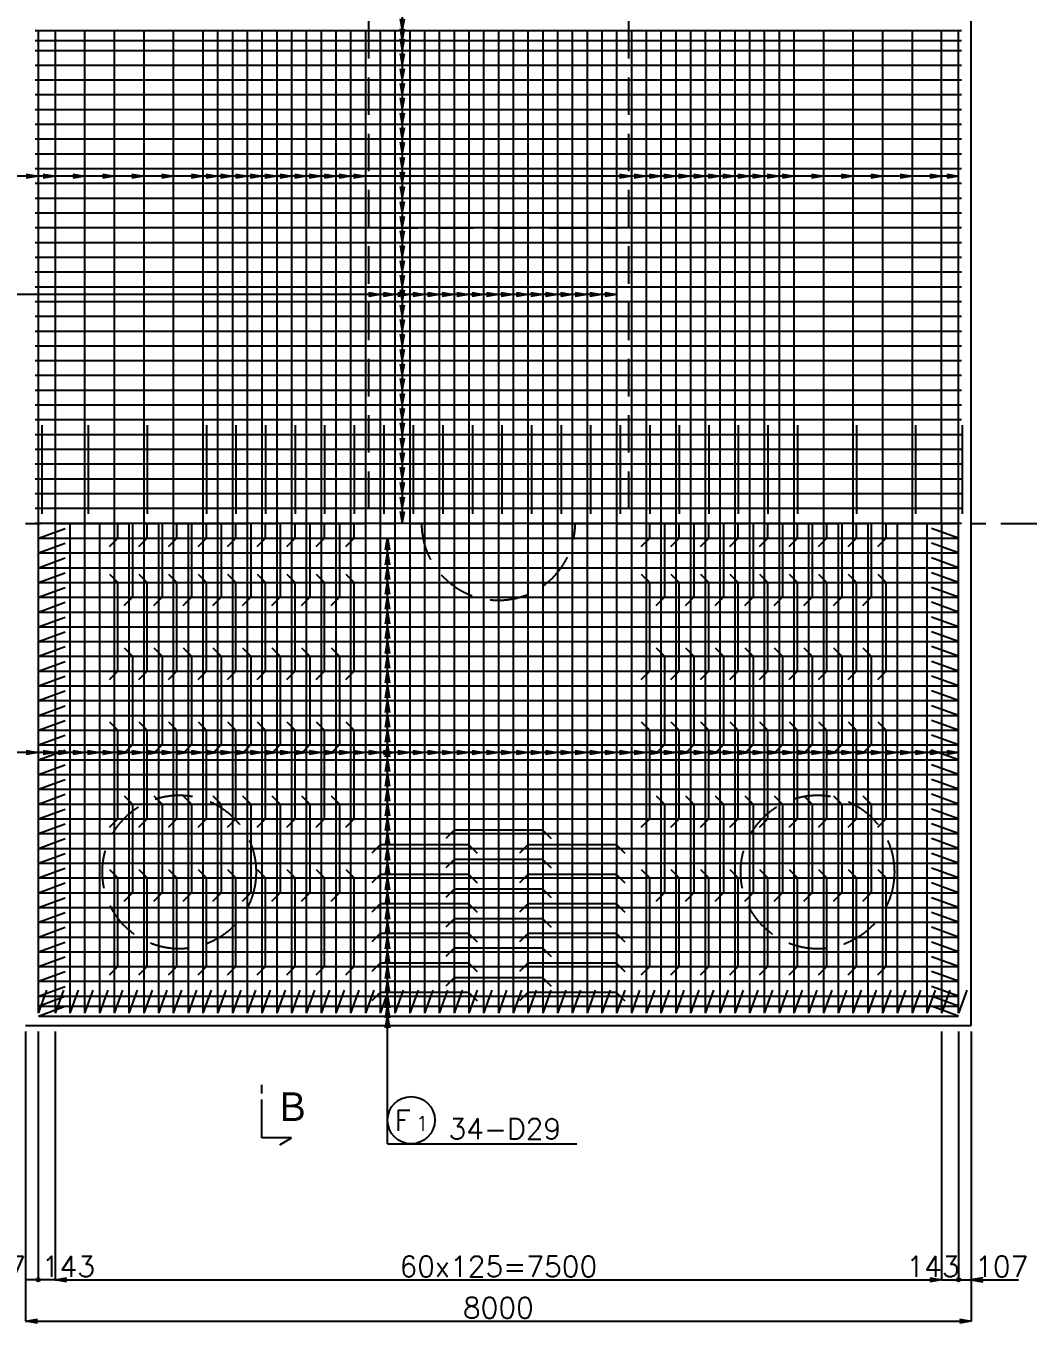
# Model space of a CAD drawing. Header units: millimetres. Extents: x -19525 to 20025, y -14225 to 14225.
# Drawn here: x -13747 to -5269, y -2417 to 8559 of the extents above; entities that cross this region are included whole.
import ezdxf

# ---------------------------------------------------------------- set-up
doc = ezdxf.new("R2010")
doc.units = ezdxf.units.MM
doc.linetypes.add('CENTER', pattern=[2, 1.25, -0.25, 0.25, -0.25])
doc.linetypes.add('HIDDEN2', pattern=[4.7625, 3.175, -1.5875])
for name, color, linetype in [('DIM-01', 2, 'Continuous'), ('DIM-02', 2, 'Continuous'), ('GAIKEI-01', 7, 'Continuous'), ('TEKKIN-01', 3, 'Continuous'), ('TEKKIN-02', 4, 'Continuous'), ('TEKKIN-03', 6, 'Continuous'), ('TEXT-01', 4, 'Continuous')]:
    doc.layers.add(name, color=color, linetype=linetype)
doc.styles.get("Standard").update_dxf_attribs({"font": 'txt.shx', "bigfont": 'bigfont.shx'})
doc.dimstyles.get("Standard").update_dxf_attribs({"dimscale": 50, "dimtxt": 3.5, "dimasz": 2, "dimexe": 0, "dimexo": 1, "dimgap": 0.5, "dimtad": 1, "dimdec": 0, "dimzin": 0, "dimdsep": 46, "dimtxsty": 'Standard', "dimblk1": 'OPEN', "dimblk2": 'OPEN', "dimsah": 1, "dimcen": 0, "dimclrd": 2, "dimclre": 2, "dimclrt": 6, "dimaunit": 1, "dimadec": 0, "dimazin": 0, "dimtfac": 1, "dimtdec": 4, "dimtix": 1, "dimtofl": 0, "dimtmove": 2, "dimatfit": 3, "dimldrblk": 'OPEN', "dimfxl": 0, "dimtolj": 1, "dimtzin": 0, "dimarcsym": 0})

# ---------------------------------------------------------------- blocks, each defined once
blk = doc.blocks.new('*D13')
at = {"layer": 'DEFPOINTS', "color": 0}
for p in [(-6000, 100), (-5857, 100), (-5857, -2050)]:
    blk.add_point(p, dxfattribs=at)
at = {"layer": 'DIM-01', "color": 2, "lineweight": -2}
blk.add_line((-5857, 50), (-5857, -2050), dxfattribs=at)
at = {"layer": 'DIM-01', "color": 6, "insert": (-6073, -1938), "char_height": 175, "attachment_point": 5}
blk.add_mtext('\\A1;143', dxfattribs=at)
blk = doc.blocks.new('_OPEN')
at = {"color": 0, "linetype": 'ByBlock'}
for p, q in [((-1, 0.17), (0, 0)), ((0, 0), (-1, -0.17)), ((0, 0), (-1, 0))]:
    blk.add_line(p, q, dxfattribs=at)
blk = doc.blocks.new('*D14')
at = {"layer": 'DEFPOINTS', "color": 0}
for p in [(-13644, 100), (-13500, 100), (-13500, -2050)]:
    blk.add_point(p, dxfattribs=at)
at = {"layer": 'DIM-01', "color": 2, "lineweight": -2}
blk.add_line((-13500, 50), (-13500, -2050), dxfattribs=at)
at = {"layer": 'DIM-01', "color": 6, "insert": (-13387, -1938), "char_height": 175, "attachment_point": 5}
blk.add_mtext('\\A1;143', dxfattribs=at)
blk = doc.blocks.new('*D15')
at = {"layer": 'DEFPOINTS', "color": 0}
for p in [(-13500, 100), (-6000, 100), (-6000, -2050)]:
    blk.add_point(p, dxfattribs=at)
at = {"layer": 'DIM-01', "color": 2, "lineweight": -2}
for p, q in [((-6000, 50), (-6000, -2050)), ((-13400, -2050), (-6100, -2050))]:
    blk.add_line(p, q, dxfattribs=at)
at = {"layer": 'DIM-01', "color": 2, "lineweight": -2, "xscale": 100, "yscale": 100, "zscale": 100, "rotation": 180}
blk.add_blockref('_OPEN', (-13500, -2050), dxfattribs=at)
at = {"layer": 'DIM-01', "color": 2, "lineweight": -2, "xscale": 100, "yscale": 100, "zscale": 100}
blk.add_blockref('_OPEN', (-6000, -2050), dxfattribs=at)
at = {"layer": 'DIM-01', "color": 6, "insert": (-9750, -1937.5), "char_height": 175, "attachment_point": 5}
blk.add_mtext('\\A1;60x125=7500', dxfattribs=at)
blk = doc.blocks.new('*D16')
at = {"layer": 'DEFPOINTS', "color": 0}
for p in [(-5857, 100), (-5750, 100), (-5750, -2050)]:
    blk.add_point(p, dxfattribs=at)
at = {"layer": 'DIM-01', "color": 6, "insert": (-5491, -1938), "char_height": 175, "attachment_point": 5}
blk.add_mtext('\\A1;107', dxfattribs=at)
blk = doc.blocks.new('*D17')
at = {"layer": 'DEFPOINTS', "color": 0}
for p in [(-13750, 100), (-13644, 100), (-13644, -2050)]:
    blk.add_point(p, dxfattribs=at)
at = {"layer": 'DIM-01', "color": 2, "lineweight": -2}
blk.add_line((-13644, 50), (-13644, -2050), dxfattribs=at)
at = {"layer": 'DIM-01', "color": 6, "insert": (-13974, -1938), "char_height": 175, "attachment_point": 5}
blk.add_mtext('\\A1;107', dxfattribs=at)
blk = doc.blocks.new('*D18')
at = {"layer": 'DEFPOINTS', "color": 0}
for p in [(-13750, 100), (-5750, 100), (-5750, -2400)]:
    blk.add_point(p, dxfattribs=at)
at = {"layer": 'DIM-01', "color": 2, "lineweight": -2}
for p, q in [((-13750, 50), (-13750, -2400)), ((-5750, 50), (-5750, -2400)), ((-13650, -2400), (-5850, -2400))]:
    blk.add_line(p, q, dxfattribs=at)
at = {"layer": 'DIM-01', "color": 2, "lineweight": -2, "xscale": 100, "yscale": 100, "zscale": 100, "rotation": 180}
blk.add_blockref('_OPEN', (-13750, -2400), dxfattribs=at)
at = {"layer": 'DIM-01', "color": 2, "lineweight": -2, "xscale": 100, "yscale": 100, "zscale": 100}
blk.add_blockref('_OPEN', (-5750, -2400), dxfattribs=at)
at = {"layer": 'DIM-01', "color": 6, "insert": (-9750, -2287.5), "char_height": 175, "attachment_point": 5}
blk.add_mtext('\\A1;8000', dxfattribs=at)

msp = doc.modelspace()

# ---------------------------------------------------------------- linework, layer by layer
at = {"layer": 'DIM-01'}
for p, q in [((-13643.5, -2050), (-13750, -2050)), ((-13500, -2050), (-13643.5, -2050)), ((-6000, -2050), (-5856.5, -2050)), ((-5856.5, -2050), (-5750, -2050)), ((-5750, -2050), (-5350, -2050))]:
    msp.add_line(p, q, dxfattribs=at)
for centre, radius in [((-13643.5, -2050), 15), ((-13643.5, -2050), 7.5), ((-5856.5, -2050), 15), ((-5856.5, -2050), 7.5)]:
    msp.add_circle(centre, radius, dxfattribs=at)
at = {"layer": 'DIM-02', "ltscale": 100}
for p, q in [((-10562.5, 9600), (-10562.5, 4350)), ((-5856.5, 7287.5), (-14000, 7287.5)), ((-8750, 6287.5), (-14000, 6287.5)), ((-10687.5, -900), (-10687.5, 4225)), ((-5856.5, 2412.5), (-14000, 2412.5))]:
    msp.add_line(p, q, dxfattribs=at)
at = {"layer": 'DIM-02'}
msp.add_line((-10687.5, -900), (-9087.5, -900), dxfattribs=at)
msp.add_circle((-10487.5, -700), 200, dxfattribs=at)
at = {"layer": 'GAIKEI-01', "linetype": 'HIDDEN2', "ltscale": 100}
for p, q in [((-10850, 8600), (-10850, 4350)), ((-8650, 8600), (-8650, 4350)), ((-10750, 6850), (-10750, 4350)), ((-10750, 6850), (-8750, 6850)), ((-10750, 6850), (-10750, 4350)), ((-10750, 6850), (-8750, 6850)), ((-8750, 6850), (-8750, 4350)), ((-8750, 6850), (-8750, 4350))]:
    msp.add_line(p, q, dxfattribs=at)
at = {"layer": 'GAIKEI-01', "ltscale": 100}
for p, q in [((-5750, 100), (-5750, 8600)), ((-13750, 100), (-5750, 100))]:
    msp.add_line(p, q, dxfattribs=at)
at = {"layer": 'GAIKEI-01', "color": 2, "linetype": 'CENTER', "ltscale": 500}
msp.add_line((-17500, 4350), (-4250, 4350), dxfattribs=at)
at = {"layer": 'GAIKEI-01', "linetype": 'HIDDEN2', "ltscale": 100}
for centre in [(-12450, 1400), (-7050, 1400)]:
    msp.add_circle(centre, 650, dxfattribs=at)
msp.add_arc((-9750, 4350), 650, 180, 0, dxfattribs=at)
at = {"layer": 'TEKKIN-01', "ltscale": 100}
for p, q in [((-5831.5, 8518.5), (-13668.5, 8518.5)), ((-5831.5, 8434.2), (-13668.5, 8434.2)), ((-5831.5, 8350), (-13668.5, 8350)), ((-5831.5, 8225), (-13668.5, 8225)), ((-5831.5, 8100), (-13668.5, 8100)), ((-5831.5, 7975), (-13668.5, 7975)), ((-5831.5, 7850), (-13668.5, 7850)), ((-5831.5, 7725), (-13668.5, 7725)), ((-5831.5, 7600), (-13668.5, 7600)), ((-5831.5, 7475), (-13668.5, 7475)), ((-5831.5, 7350), (-13668.5, 7350)), ((-5831.5, 7225), (-13668.5, 7225)), ((-5831.5, 7100), (-13668.5, 7100)), ((-5831.5, 6975), (-13668.5, 6975)), ((-5831.5, 6850), (-13668.5, 6850)), ((-5831.5, 6725), (-13668.5, 6725)), ((-5831.5, 6600), (-13668.5, 6600)), ((-5831.5, 6475), (-13668.5, 6475)), ((-5831.5, 6350), (-13668.5, 6350)), ((-5831.5, 6225), (-13668.5, 6225)), ((-5831.5, 6100), (-13668.5, 6100)), ((-5831.5, 5975), (-13668.5, 5975)), ((-5831.5, 5850), (-13668.5, 5850)), ((-5831.5, 5725), (-13668.5, 5725)), ((-5831.5, 5600), (-13668.5, 5600)), ((-5831.5, 5475), (-13668.5, 5475)), ((-5831.5, 5350), (-13668.5, 5350)), ((-5831.5, 5225), (-13668.5, 5225)), ((-5831.5, 5100), (-13668.5, 5100)), ((-5831.5, 4975), (-13668.5, 4975)), ((-5831.5, 4850), (-13668.5, 4850)), ((-5831.5, 4725), (-13668.5, 4725)), ((-5831.5, 4600), (-13668.5, 4600)), ((-5831.5, 4475), (-13668.5, 4475)), ((-5831.5, 4350), (-13668.5, 4350)), ((-13641.5, 4225), (-13415, 4307.4)), ((-5858.5, 4225), (-6085, 4307.4)), ((-13641.5, 4225), (-5858.5, 4225)), ((-13641.5, 4100), (-13415, 4182.4)), ((-5858.5, 4100), (-6085, 4182.4)), ((-13641.5, 4100), (-5858.5, 4100)), ((-13641.5, 3975), (-13415, 4057.4)), ((-13641.5, 3975), (-5858.5, 3975)), ((-5858.5, 3975), (-6085, 4057.4)), ((-13641.5, 3850), (-13415, 3932.4)), ((-13641.5, 3850), (-5858.5, 3850)), ((-5858.5, 3850), (-6085, 3932.4)), ((-13641.5, 3725), (-13415, 3807.4)), ((-5858.5, 3725), (-6085, 3807.4)), ((-13641.5, 3725), (-5858.5, 3725)), ((-13641.5, 3600), (-13415, 3682.4)), ((-5858.5, 3600), (-6085, 3682.4)), ((-13641.5, 3600), (-5858.5, 3600)), ((-13641.5, 3475), (-13415, 3557.4)), ((-5858.5, 3475), (-6085, 3557.4)), ((-13641.5, 3475), (-5858.5, 3475)), ((-13641.5, 3350), (-13415, 3432.4)), ((-5858.5, 3350), (-6085, 3432.4)), ((-13641.5, 3350), (-5858.5, 3350)), ((-13641.5, 3225), (-13415, 3307.4)), ((-5858.5, 3225), (-6085, 3307.4)), ((-13641.5, 3225), (-5858.5, 3225)), ((-13641.5, 3100), (-13415, 3182.4)), ((-13641.5, 3100), (-5858.5, 3100)), ((-5858.5, 3100), (-6085, 3182.4)), ((-13641.5, 2975), (-13415, 3057.4)), ((-13641.5, 2975), (-5858.5, 2975)), ((-5858.5, 2975), (-6085, 3057.4)), ((-13641.5, 2850), (-13415, 2932.4)), ((-5858.5, 2850), (-6085, 2932.4)), ((-13641.5, 2850), (-5858.5, 2850)), ((-13641.5, 2725), (-13415, 2807.4)), ((-5858.5, 2725), (-6085, 2807.4)), ((-13641.5, 2725), (-5858.5, 2725)), ((-13641.5, 2600), (-13415, 2682.4)), ((-5858.5, 2600), (-6085, 2682.4)), ((-13641.5, 2600), (-5858.5, 2600)), ((-13641.5, 2475), (-13415, 2557.4)), ((-5858.5, 2475), (-6085, 2557.4)), ((-13641.5, 2475), (-5858.5, 2475)), ((-13641.5, 2350), (-13415, 2432.4)), ((-5858.5, 2350), (-6085, 2432.4)), ((-13641.5, 2350), (-5858.5, 2350)), ((-13641.5, 2225), (-13415, 2307.4)), ((-5858.5, 2225), (-6085, 2307.4)), ((-13641.5, 2225), (-5858.5, 2225)), ((-13641.5, 2100), (-13415, 2182.4)), ((-13641.5, 2100), (-5858.5, 2100)), ((-5858.5, 2100), (-6085, 2182.4)), ((-13641.5, 1975), (-13415, 2057.4)), ((-5858.5, 1975), (-6085, 2057.4)), ((-13641.5, 1975), (-5858.5, 1975)), ((-13641.5, 1850), (-13415, 1932.4)), ((-5858.5, 1850), (-6085, 1932.4)), ((-13641.5, 1850), (-5858.5, 1850)), ((-13641.5, 1725), (-13415, 1807.4)), ((-5858.5, 1725), (-6085, 1807.4)), ((-13641.5, 1725), (-5858.5, 1725)), ((-13641.5, 1600), (-13415, 1682.4)), ((-5858.5, 1600), (-6085, 1682.4)), ((-13641.5, 1600), (-5858.5, 1600)), ((-13641.5, 1475), (-13415, 1557.4)), ((-5858.5, 1475), (-6085, 1557.4)), ((-13641.5, 1475), (-5858.5, 1475)), ((-13641.5, 1350), (-13415, 1432.4)), ((-5858.5, 1350), (-6085, 1432.4)), ((-13641.5, 1350), (-5858.5, 1350)), ((-13641.5, 1225), (-13415, 1307.4)), ((-13641.5, 1225), (-5858.5, 1225)), ((-5858.5, 1225), (-6085, 1307.4)), ((-13641.5, 1100), (-13415, 1182.4)), ((-13641.5, 1100), (-5858.5, 1100)), ((-5858.5, 1100), (-6085, 1182.4)), ((-13641.5, 975), (-13415, 1057.4)), ((-5858.5, 975), (-6085, 1057.4)), ((-13641.5, 975), (-5858.5, 975)), ((-13641.5, 850), (-13415, 932.4)), ((-5858.5, 850), (-6085, 932.4)), ((-13641.5, 850), (-5858.5, 850)), ((-13641.5, 725), (-13415, 807.4)), ((-5858.5, 725), (-6085, 807.4)), ((-13641.5, 725), (-5858.5, 725)), ((-13641.5, 600), (-13415, 682.4)), ((-5858.5, 600), (-6085, 682.4)), ((-13641.5, 600), (-5858.5, 600)), ((-13641.5, 475), (-13415, 557.4)), ((-5858.5, 475), (-6085, 557.4)), ((-13641.5, 475), (-5858.5, 475)), ((-13641.5, 350), (-13415, 432.4)), ((-13641.5, 350), (-5858.5, 350)), ((-13641.5, 265.7), (-13415, 348.2)), ((-5858.5, 350), (-6085, 432.4)), ((-5858.5, 265.7), (-6085, 348.2)), ((-13641.5, 265.7), (-5858.5, 265.7)), ((-13641.5, 181.5), (-13415, 263.9)), ((-5858.5, 181.5), (-6085, 263.9)), ((-13641.5, 181.5), (-5858.5, 181.5))]:
    msp.add_line(p, q, dxfattribs=at)
at = {"layer": 'TEKKIN-02', "ltscale": 100}
for p, q in [((-13643.5, 8518.5), (-13643.5, 4350)), ((-13500, 8518.5), (-13500, 4350)), ((-13250, 8518.5), (-13250, 4350)), ((-13000, 8518.5), (-13000, 4350)), ((-12750, 8518.5), (-12750, 4350)), ((-12500, 8518.5), (-12500, 4350)), ((-12250, 8518.5), (-12250, 4350)), ((-12125, 8518.5), (-12125, 4350)), ((-12000, 8518.5), (-12000, 4350)), ((-11875, 8518.5), (-11875, 4350)), ((-11750, 8518.5), (-11750, 4350)), ((-11625, 8518.5), (-11625, 4350)), ((-11500, 8518.5), (-11500, 4350)), ((-11375, 8518.5), (-11375, 4350)), ((-11250, 8518.5), (-11250, 4350)), ((-11125, 8518.5), (-11125, 4350)), ((-11000, 8518.5), (-11000, 4350)), ((-10875, 8518.5), (-10875, 4350)), ((-10750, 8518.5), (-10750, 4350)), ((-10625, 8518.5), (-10625, 4350)), ((-10500, 8518.5), (-10500, 4350)), ((-10375, 8518.5), (-10375, 4350)), ((-10250, 8518.5), (-10250, 4350)), ((-10125, 8518.5), (-10125, 4350)), ((-10000, 8518.5), (-10000, 4350)), ((-9875, 8518.5), (-9875, 4350)), ((-9750, 8518.5), (-9750, 4350)), ((-9625, 8518.5), (-9625, 4350)), ((-9500, 8518.5), (-9500, 4350)), ((-9375, 8518.5), (-9375, 4350)), ((-9250, 8518.5), (-9250, 4350)), ((-9125, 8518.5), (-9125, 4350)), ((-9000, 8518.5), (-9000, 4350)), ((-8875, 8518.5), (-8875, 4350)), ((-8750, 8518.5), (-8750, 4350)), ((-8625, 8518.5), (-8625, 4350)), ((-8500, 8518.5), (-8500, 4350)), ((-8375, 8518.5), (-8375, 4350)), ((-8250, 8518.5), (-8250, 4350)), ((-8125, 8518.5), (-8125, 4350)), ((-8000, 8518.5), (-8000, 4350)), ((-7875, 8518.5), (-7875, 4350)), ((-7750, 8518.5), (-7750, 4350)), ((-7625, 8518.5), (-7625, 4350)), ((-7500, 8518.5), (-7500, 4350)), ((-7375, 8518.5), (-7375, 4350)), ((-7250, 8518.5), (-7250, 4350)), ((-7000, 8518.5), (-7000, 4350)), ((-6750, 8518.5), (-6750, 4350)), ((-6500, 8518.5), (-6500, 4350)), ((-6250, 8518.5), (-6250, 4350)), ((-6000, 4350), (-6000, 8518.5)), ((-5856.5, 4350), (-5856.5, 8518.5)), ((-13613.5, 5181.5), (-13613.5, 4431.5)), ((-13220, 5181.5), (-13220, 4431.5)), ((-12720, 5181.5), (-12720, 4431.5)), ((-12220, 5181.5), (-12220, 4431.5)), ((-11970, 5181.5), (-11970, 4431.5)), ((-11720, 5181.5), (-11720, 4431.5)), ((-11470, 5181.5), (-11470, 4431.5)), ((-11220, 5181.5), (-11220, 4431.5)), ((-10970, 5181.5), (-10970, 4431.5)), ((-10720, 5181.5), (-10720, 4431.5)), ((-10470, 5181.5), (-10470, 4431.5)), ((-10220, 5181.5), (-10220, 4431.5)), ((-9970, 5181.5), (-9970, 4431.5)), ((-9720, 5181.5), (-9720, 4431.5)), ((-9470, 5181.5), (-9470, 4431.5)), ((-9220, 5181.5), (-9220, 4431.5)), ((-8970, 5181.5), (-8970, 4431.5)), ((-8720, 5181.5), (-8720, 4431.5)), ((-8470, 5181.5), (-8470, 4431.5)), ((-8220, 5181.5), (-8220, 4431.5)), ((-7970, 5181.5), (-7970, 4431.5)), ((-7720, 5181.5), (-7720, 4431.5)), ((-7470, 5181.5), (-7470, 4431.5)), ((-7220, 5181.5), (-7220, 4431.5)), ((-6720, 5181.5), (-6720, 4431.5)), ((-6220, 5181.5), (-6220, 4431.5)), ((-5826.5, 5181.5), (-5826.5, 4431.5)), ((-13643.5, 4350), (-13643.5, 206.5)), ((-13500, 4350), (-13500, 206.5)), ((-13375, 4350), (-13375, 206.5)), ((-13250, 4350), (-13250, 206.5)), ((-13125, 4350), (-13125, 206.5)), ((-13000, 4350), (-13000, 206.5)), ((-12875, 4350), (-12875, 206.5)), ((-12750, 4350), (-12750, 206.5)), ((-12625, 4350), (-12625, 206.5)), ((-12500, 4350), (-12500, 206.5)), ((-12375, 4350), (-12375, 206.5)), ((-12250, 4350), (-12250, 206.5)), ((-12125, 4350), (-12125, 206.5)), ((-12000, 4350), (-12000, 206.5)), ((-11875, 4350), (-11875, 206.5)), ((-11750, 4350), (-11750, 206.5)), ((-11625, 4350), (-11625, 206.5)), ((-11500, 4350), (-11500, 206.5)), ((-11375, 4350), (-11375, 206.5)), ((-11250, 4350), (-11250, 206.5)), ((-11125, 4350), (-11125, 206.5)), ((-11000, 4350), (-11000, 206.5)), ((-10875, 4350), (-10875, 206.5)), ((-10750, 4350), (-10750, 206.5)), ((-10625, 4350), (-10625, 206.5)), ((-10500, 4350), (-10500, 206.5)), ((-10375, 4350), (-10375, 206.5)), ((-10250, 4350), (-10250, 206.5)), ((-10125, 4350), (-10125, 206.5)), ((-10000, 4350), (-10000, 206.5)), ((-9875, 4350), (-9875, 206.5)), ((-9750, 4350), (-9750, 206.5)), ((-9625, 4350), (-9625, 206.5)), ((-9500, 4350), (-9500, 206.5)), ((-9375, 4350), (-9375, 206.5)), ((-9250, 4350), (-9250, 206.5)), ((-9125, 4350), (-9125, 206.5)), ((-9000, 4350), (-9000, 206.5)), ((-8875, 4350), (-8875, 206.5)), ((-8750, 4350), (-8750, 206.5)), ((-8625, 4350), (-8625, 206.5)), ((-8500, 4350), (-8500, 206.5)), ((-8375, 4350), (-8375, 206.5)), ((-8250, 4350), (-8250, 206.5)), ((-8125, 4350), (-8125, 206.5)), ((-8000, 4350), (-8000, 206.5)), ((-7875, 4350), (-7875, 206.5)), ((-7750, 4350), (-7750, 206.5)), ((-7625, 4350), (-7625, 206.5)), ((-7500, 4350), (-7500, 206.5)), ((-7375, 4350), (-7375, 206.5)), ((-7250, 4350), (-7250, 206.5)), ((-7125, 4350), (-7125, 206.5)), ((-7000, 4350), (-7000, 206.5)), ((-6875, 4350), (-6875, 206.5)), ((-6750, 4350), (-6750, 206.5)), ((-6625, 4350), (-6625, 206.5)), ((-6500, 4350), (-6500, 206.5)), ((-6375, 4350), (-6375, 206.5)), ((-6250, 4350), (-6250, 206.5)), ((-6125, 4350), (-6125, 206.5)), ((-6000, 4350), (-6000, 206.5)), ((-5856.5, 206.5), (-5856.5, 4350)), ((-13573.4, 399), (-13643.5, 206.5)), ((-13429.9, 399), (-13500, 206.5)), ((-13304.9, 399), (-13375, 206.5)), ((-13179.9, 399), (-13250, 206.5)), ((-13054.9, 399), (-13125, 206.5)), ((-12929.9, 399), (-13000, 206.5)), ((-12804.9, 399), (-12875, 206.5)), ((-12679.9, 399), (-12750, 206.5)), ((-12554.9, 399), (-12625, 206.5)), ((-12429.9, 399), (-12500, 206.5)), ((-12304.9, 399), (-12375, 206.5)), ((-12179.9, 399), (-12250, 206.5)), ((-12054.9, 399), (-12125, 206.5)), ((-11929.9, 399), (-12000, 206.5)), ((-11804.9, 399), (-11875, 206.5)), ((-11679.9, 399), (-11750, 206.5)), ((-11554.9, 399), (-11625, 206.5)), ((-11429.9, 399), (-11500, 206.5)), ((-11304.9, 399), (-11375, 206.5)), ((-11179.9, 399), (-11250, 206.5)), ((-11054.9, 399), (-11125, 206.5)), ((-10929.9, 399), (-11000, 206.5)), ((-10804.9, 399), (-10875, 206.5)), ((-10679.9, 399), (-10750, 206.5)), ((-10554.9, 399), (-10625, 206.5)), ((-10429.9, 399), (-10500, 206.5)), ((-10304.9, 399), (-10375, 206.5)), ((-10179.9, 399), (-10250, 206.5)), ((-10054.9, 399), (-10125, 206.5)), ((-9929.9, 399), (-10000, 206.5)), ((-9804.9, 399), (-9875, 206.5)), ((-9679.9, 399), (-9750, 206.5)), ((-9554.9, 399), (-9625, 206.5)), ((-9429.9, 399), (-9500, 206.5)), ((-9304.9, 399), (-9375, 206.5)), ((-9179.9, 399), (-9250, 206.5)), ((-9054.9, 399), (-9125, 206.5)), ((-8929.9, 399), (-9000, 206.5)), ((-8804.9, 399), (-8875, 206.5)), ((-8679.9, 399), (-8750, 206.5)), ((-8554.9, 399), (-8625, 206.5)), ((-8429.9, 399), (-8500, 206.5)), ((-8304.9, 399), (-8375, 206.5)), ((-8179.9, 399), (-8250, 206.5)), ((-8054.9, 399), (-8125, 206.5)), ((-7929.9, 399), (-8000, 206.5)), ((-7804.9, 399), (-7875, 206.5)), ((-7679.9, 399), (-7750, 206.5)), ((-7554.9, 399), (-7625, 206.5)), ((-7429.9, 399), (-7500, 206.5)), ((-7304.9, 399), (-7375, 206.5)), ((-7179.9, 399), (-7250, 206.5)), ((-7054.9, 399), (-7125, 206.5)), ((-6929.9, 399), (-7000, 206.5)), ((-6804.9, 399), (-6875, 206.5)), ((-6679.9, 399), (-6750, 206.5)), ((-6554.9, 399), (-6625, 206.5)), ((-6429.9, 399), (-6500, 206.5)), ((-6304.9, 399), (-6375, 206.5)), ((-6179.9, 399), (-6250, 206.5)), ((-6054.9, 399), (-6125, 206.5)), ((-5929.9, 399), (-6000, 206.5)), ((-5786.4, 399), (-5856.5, 206.5))]:
    msp.add_line(p, q, dxfattribs=at)
at = {"layer": 'TEKKIN-03', "ltscale": 100}
for p, q in [((-12970, 4225), (-12970, 4350)), ((-12720, 4225), (-12720, 4350)), ((-12470, 4225), (-12470, 4350)), ((-12220, 4225), (-12220, 4350)), ((-11970, 4225), (-11970, 4350)), ((-11720, 4225), (-11720, 4350)), ((-11470, 4225), (-11470, 4350)), ((-11220, 4225), (-11220, 4350)), ((-10970, 4225), (-10970, 4350)), ((-8470, 4225), (-8470, 4350)), ((-8220, 4225), (-8220, 4350)), ((-7970, 4225), (-7970, 4350)), ((-7720, 4225), (-7720, 4350)), ((-7470, 4225), (-7470, 4350)), ((-7220, 4225), (-7220, 4350)), ((-6970, 4225), (-6970, 4350)), ((-6720, 4225), (-6720, 4350)), ((-6470, 4225), (-6470, 4350)), ((-13040.7, 4154.3), (-12970, 4225)), ((-12790.7, 4154.3), (-12720, 4225)), ((-12540.7, 4154.3), (-12470, 4225)), ((-12290.7, 4154.3), (-12220, 4225)), ((-12040.7, 4154.3), (-11970, 4225)), ((-11790.7, 4154.3), (-11720, 4225)), ((-11540.7, 4154.3), (-11470, 4225)), ((-11290.7, 4154.3), (-11220, 4225)), ((-11040.7, 4154.3), (-10970, 4225)), ((-8540.7, 4154.3), (-8470, 4225)), ((-8290.7, 4154.3), (-8220, 4225)), ((-8040.7, 4154.3), (-7970, 4225)), ((-7790.7, 4154.3), (-7720, 4225)), ((-7540.7, 4154.3), (-7470, 4225)), ((-7290.7, 4154.3), (-7220, 4225)), ((-7040.7, 4154.3), (-6970, 4225)), ((-6790.7, 4154.3), (-6720, 4225)), ((-6540.7, 4154.3), (-6470, 4225)), ((-13040.7, 3920.7), (-12970, 3850)), ((-12970, 3100), (-12970, 3850)), ((-12790.7, 3920.7), (-12720, 3850)), ((-12720, 3100), (-12720, 3850)), ((-12540.7, 3920.7), (-12470, 3850)), ((-12470, 3100), (-12470, 3850)), ((-12290.7, 3920.7), (-12220, 3850)), ((-12220, 3100), (-12220, 3850)), ((-12040.7, 3920.7), (-11970, 3850)), ((-11970, 3100), (-11970, 3850)), ((-11790.7, 3920.7), (-11720, 3850)), ((-11720, 3100), (-11720, 3850)), ((-11540.7, 3920.7), (-11470, 3850)), ((-11470, 3100), (-11470, 3850)), ((-11290.7, 3920.7), (-11220, 3850)), ((-11220, 3100), (-11220, 3850)), ((-11040.7, 3920.7), (-10970, 3850)), ((-10970, 3100), (-10970, 3850)), ((-8540.7, 3920.7), (-8470, 3850)), ((-8470, 3100), (-8470, 3850)), ((-8290.7, 3920.7), (-8220, 3850)), ((-8220, 3100), (-8220, 3850)), ((-8040.7, 3920.7), (-7970, 3850)), ((-7970, 3100), (-7970, 3850)), ((-7790.7, 3920.7), (-7720, 3850)), ((-7720, 3100), (-7720, 3850)), ((-7540.7, 3920.7), (-7470, 3850)), ((-7470, 3100), (-7470, 3850)), ((-7290.7, 3920.7), (-7220, 3850)), ((-7220, 3100), (-7220, 3850)), ((-7040.7, 3920.7), (-6970, 3850)), ((-6970, 3100), (-6970, 3850)), ((-6790.7, 3920.7), (-6720, 3850)), ((-6720, 3100), (-6720, 3850)), ((-6540.7, 3920.7), (-6470, 3850)), ((-6470, 3100), (-6470, 3850)), ((-12915.7, 3654.3), (-12845, 3725)), ((-12665.7, 3654.3), (-12595, 3725)), ((-12415.7, 3654.3), (-12345, 3725)), ((-12165.7, 3654.3), (-12095, 3725)), ((-11915.7, 3654.3), (-11845, 3725)), ((-11665.7, 3654.3), (-11595, 3725)), ((-11415.7, 3654.3), (-11345, 3725)), ((-11165.7, 3654.3), (-11095, 3725)), ((-8415.7, 3654.3), (-8345, 3725)), ((-8165.7, 3654.3), (-8095, 3725)), ((-7915.7, 3654.3), (-7845, 3725)), ((-7665.7, 3654.3), (-7595, 3725)), ((-7415.7, 3654.3), (-7345, 3725)), ((-7165.7, 3654.3), (-7095, 3725)), ((-6915.7, 3654.3), (-6845, 3725)), ((-6665.7, 3654.3), (-6595, 3725)), ((-12915.7, 3295.7), (-12845, 3225)), ((-12665.7, 3295.7), (-12595, 3225)), ((-12415.7, 3295.7), (-12345, 3225)), ((-12165.7, 3295.7), (-12095, 3225)), ((-11915.7, 3295.7), (-11845, 3225)), ((-11665.7, 3295.7), (-11595, 3225)), ((-11415.7, 3295.7), (-11345, 3225)), ((-11165.7, 3295.7), (-11095, 3225)), ((-8415.7, 3295.7), (-8345, 3225)), ((-8165.7, 3295.7), (-8095, 3225)), ((-7915.7, 3295.7), (-7845, 3225)), ((-7665.7, 3295.7), (-7595, 3225)), ((-7415.7, 3295.7), (-7345, 3225)), ((-7165.7, 3295.7), (-7095, 3225)), ((-6915.7, 3295.7), (-6845, 3225)), ((-6665.7, 3295.7), (-6595, 3225)), ((-13040.7, 3029.3), (-12970, 3100)), ((-12790.7, 3029.3), (-12720, 3100)), ((-12540.7, 3029.3), (-12470, 3100)), ((-12290.7, 3029.3), (-12220, 3100)), ((-12040.7, 3029.3), (-11970, 3100)), ((-11790.7, 3029.3), (-11720, 3100)), ((-11540.7, 3029.3), (-11470, 3100)), ((-11290.7, 3029.3), (-11220, 3100)), ((-11040.7, 3029.3), (-10970, 3100)), ((-8540.7, 3029.3), (-8470, 3100)), ((-8290.7, 3029.3), (-8220, 3100)), ((-8040.7, 3029.3), (-7970, 3100)), ((-7790.7, 3029.3), (-7720, 3100)), ((-7540.7, 3029.3), (-7470, 3100)), ((-7290.7, 3029.3), (-7220, 3100)), ((-7040.7, 3029.3), (-6970, 3100)), ((-6790.7, 3029.3), (-6720, 3100)), ((-6540.7, 3029.3), (-6470, 3100)), ((-13040.7, 2670.7), (-12970, 2600)), ((-12790.7, 2670.7), (-12720, 2600)), ((-12540.7, 2670.7), (-12470, 2600)), ((-12290.7, 2670.7), (-12220, 2600)), ((-12040.7, 2670.7), (-11970, 2600)), ((-11790.7, 2670.7), (-11720, 2600)), ((-11540.7, 2670.7), (-11470, 2600)), ((-11290.7, 2670.7), (-11220, 2600)), ((-11040.7, 2670.7), (-10970, 2600)), ((-8540.7, 2670.7), (-8470, 2600)), ((-8290.7, 2670.7), (-8220, 2600)), ((-8040.7, 2670.7), (-7970, 2600)), ((-7790.7, 2670.7), (-7720, 2600)), ((-7540.7, 2670.7), (-7470, 2600)), ((-7290.7, 2670.7), (-7220, 2600)), ((-7040.7, 2670.7), (-6970, 2600)), ((-6790.7, 2670.7), (-6720, 2600)), ((-6540.7, 2670.7), (-6470, 2600)), ((-12970, 1850), (-12970, 2600)), ((-12720, 1850), (-12720, 2600)), ((-12470, 1850), (-12470, 2600)), ((-12220, 1850), (-12220, 2600)), ((-11970, 1850), (-11970, 2600)), ((-11720, 1850), (-11720, 2600)), ((-11470, 1850), (-11470, 2600)), ((-11220, 1850), (-11220, 2600)), ((-10970, 1850), (-10970, 2600)), ((-8470, 1850), (-8470, 2600)), ((-8220, 1850), (-8220, 2600)), ((-7970, 1850), (-7970, 2600)), ((-7720, 1850), (-7720, 2600)), ((-7470, 1850), (-7470, 2600)), ((-7220, 1850), (-7220, 2600)), ((-6970, 1850), (-6970, 2600)), ((-6720, 1850), (-6720, 2600)), ((-6470, 1850), (-6470, 2600)), ((-12915.7, 2404.3), (-12845, 2475)), ((-12665.7, 2404.3), (-12595, 2475)), ((-12415.7, 2404.3), (-12345, 2475)), ((-12165.7, 2404.3), (-12095, 2475)), ((-11915.7, 2404.3), (-11845, 2475)), ((-11665.7, 2404.3), (-11595, 2475)), ((-11415.7, 2404.3), (-11345, 2475)), ((-11165.7, 2404.3), (-11095, 2475)), ((-8415.7, 2404.3), (-8345, 2475)), ((-8165.7, 2404.3), (-8095, 2475)), ((-7915.7, 2404.3), (-7845, 2475)), ((-7665.7, 2404.3), (-7595, 2475)), ((-7415.7, 2404.3), (-7345, 2475)), ((-7165.7, 2404.3), (-7095, 2475)), ((-6915.7, 2404.3), (-6845, 2475)), ((-6665.7, 2404.3), (-6595, 2475)), ((-12915.7, 2045.7), (-12845, 1975)), ((-12665.7, 2045.7), (-12595, 1975)), ((-12415.7, 2045.7), (-12345, 1975)), ((-12165.7, 2045.7), (-12095, 1975)), ((-11915.7, 2045.7), (-11845, 1975)), ((-11665.7, 2045.7), (-11595, 1975)), ((-11415.7, 2045.7), (-11345, 1975)), ((-11165.7, 2045.7), (-11095, 1975)), ((-8415.7, 2045.7), (-8345, 1975)), ((-8165.7, 2045.7), (-8095, 1975)), ((-7915.7, 2045.7), (-7845, 1975)), ((-7665.7, 2045.7), (-7595, 1975)), ((-7415.7, 2045.7), (-7345, 1975)), ((-7165.7, 2045.7), (-7095, 1975)), ((-6915.7, 2045.7), (-6845, 1975)), ((-6665.7, 2045.7), (-6595, 1975)), ((-13040.7, 1779.3), (-12970, 1850)), ((-12790.7, 1779.3), (-12720, 1850)), ((-12540.7, 1779.3), (-12470, 1850)), ((-12290.7, 1779.3), (-12220, 1850)), ((-12040.7, 1779.3), (-11970, 1850)), ((-11790.7, 1779.3), (-11720, 1850)), ((-11540.7, 1779.3), (-11470, 1850)), ((-11290.7, 1779.3), (-11220, 1850)), ((-11040.7, 1779.3), (-10970, 1850)), ((-8540.7, 1779.3), (-8470, 1850)), ((-8290.7, 1779.3), (-8220, 1850)), ((-8040.7, 1779.3), (-7970, 1850)), ((-7790.7, 1779.3), (-7720, 1850)), ((-7540.7, 1779.3), (-7470, 1850)), ((-7290.7, 1779.3), (-7220, 1850)), ((-7040.7, 1779.3), (-6970, 1850)), ((-6790.7, 1779.3), (-6720, 1850)), ((-6540.7, 1779.3), (-6470, 1850)), ((-10125, 1755), (-10195.7, 1684.3)), ((-9375, 1755), (-10125, 1755)), ((-9375, 1755), (-9304.3, 1684.3)), ((-10750, 1630), (-10820.7, 1559.3)), ((-10000, 1630), (-10750, 1630)), ((-10000, 1630), (-9929.3, 1559.3)), ((-9500, 1630), (-9570.7, 1559.3)), ((-8750, 1630), (-9500, 1630)), ((-8750, 1630), (-8679.3, 1559.3)), ((-10125, 1505), (-10195.7, 1434.3)), ((-9375, 1505), (-10125, 1505)), ((-9375, 1505), (-9304.3, 1434.3)), ((-13040.7, 1420.7), (-12970, 1350)), ((-12970, 600), (-12970, 1350)), ((-12790.7, 1420.7), (-12720, 1350)), ((-12720, 600), (-12720, 1350)), ((-12540.7, 1420.7), (-12470, 1350)), ((-12470, 600), (-12470, 1350)), ((-12290.7, 1420.7), (-12220, 1350)), ((-12220, 600), (-12220, 1350)), ((-12040.7, 1420.7), (-11970, 1350)), ((-11970, 600), (-11970, 1350)), ((-11790.7, 1420.7), (-11720, 1350)), ((-11720, 600), (-11720, 1350)), ((-11540.7, 1420.7), (-11470, 1350)), ((-11470, 600), (-11470, 1350)), ((-11290.7, 1420.7), (-11220, 1350)), ((-11220, 600), (-11220, 1350)), ((-11040.7, 1420.7), (-10970, 1350)), ((-10970, 600), (-10970, 1350)), ((-10750, 1380), (-10820.7, 1309.3)), ((-10000, 1380), (-10750, 1380)), ((-10000, 1380), (-9929.3, 1309.3)), ((-9500, 1380), (-9570.7, 1309.3)), ((-8750, 1380), (-9500, 1380)), ((-8750, 1380), (-8679.3, 1309.3)), ((-8540.7, 1420.7), (-8470, 1350)), ((-8470, 600), (-8470, 1350)), ((-8290.7, 1420.7), (-8220, 1350)), ((-8220, 600), (-8220, 1350)), ((-8040.7, 1420.7), (-7970, 1350)), ((-7970, 600), (-7970, 1350)), ((-7790.7, 1420.7), (-7720, 1350)), ((-7720, 600), (-7720, 1350)), ((-7540.7, 1420.7), (-7470, 1350)), ((-7470, 600), (-7470, 1350)), ((-7290.7, 1420.7), (-7220, 1350)), ((-7220, 600), (-7220, 1350)), ((-7040.7, 1420.7), (-6970, 1350)), ((-6970, 600), (-6970, 1350)), ((-6790.7, 1420.7), (-6720, 1350)), ((-6720, 600), (-6720, 1350)), ((-6540.7, 1420.7), (-6470, 1350)), ((-6470, 600), (-6470, 1350)), ((-12915.7, 1154.3), (-12845, 1225)), ((-12665.7, 1154.3), (-12595, 1225)), ((-12415.7, 1154.3), (-12345, 1225)), ((-12165.7, 1154.3), (-12095, 1225)), ((-11915.7, 1154.3), (-11845, 1225)), ((-11665.7, 1154.3), (-11595, 1225)), ((-11415.7, 1154.3), (-11345, 1225)), ((-11165.7, 1154.3), (-11095, 1225)), ((-10125, 1255), (-10195.7, 1184.3)), ((-9375, 1255), (-10125, 1255)), ((-9375, 1255), (-9304.3, 1184.3)), ((-8415.7, 1154.3), (-8345, 1225)), ((-8165.7, 1154.3), (-8095, 1225)), ((-7915.7, 1154.3), (-7845, 1225)), ((-7665.7, 1154.3), (-7595, 1225)), ((-7415.7, 1154.3), (-7345, 1225)), ((-7165.7, 1154.3), (-7095, 1225)), ((-6915.7, 1154.3), (-6845, 1225)), ((-6665.7, 1154.3), (-6595, 1225)), ((-10750, 1130), (-10820.7, 1059.3)), ((-10000, 1130), (-10750, 1130)), ((-10000, 1130), (-9929.3, 1059.3)), ((-9500, 1130), (-9570.7, 1059.3)), ((-8750, 1130), (-9500, 1130)), ((-8750, 1130), (-8679.3, 1059.3)), ((-10125, 1005), (-10195.7, 934.3)), ((-9375, 1005), (-10125, 1005)), ((-9375, 1005), (-9304.3, 934.3)), ((-10750, 880), (-10820.7, 809.3)), ((-10000, 880), (-10750, 880)), ((-10000, 880), (-9929.3, 809.3)), ((-9500, 880), (-9570.7, 809.3)), ((-8750, 880), (-9500, 880)), ((-8750, 880), (-8679.3, 809.3)), ((-10125, 755), (-10195.7, 684.3)), ((-9375, 755), (-10125, 755)), ((-9375, 755), (-9304.3, 684.3)), ((-13040.7, 529.3), (-12970, 600)), ((-12790.7, 529.3), (-12720, 600)), ((-12540.7, 529.3), (-12470, 600)), ((-12290.7, 529.3), (-12220, 600)), ((-12040.7, 529.3), (-11970, 600)), ((-11790.7, 529.3), (-11720, 600)), ((-11540.7, 529.3), (-11470, 600)), ((-11290.7, 529.3), (-11220, 600)), ((-11040.7, 529.3), (-10970, 600)), ((-10750, 630), (-10820.7, 559.3)), ((-10000, 630), (-10750, 630)), ((-10000, 630), (-9929.3, 559.3)), ((-9500, 630), (-9570.7, 559.3)), ((-8750, 630), (-9500, 630)), ((-8750, 630), (-8679.3, 559.3)), ((-8540.7, 529.3), (-8470, 600)), ((-8290.7, 529.3), (-8220, 600)), ((-8040.7, 529.3), (-7970, 600)), ((-7790.7, 529.3), (-7720, 600)), ((-7540.7, 529.3), (-7470, 600)), ((-7290.7, 529.3), (-7220, 600)), ((-7040.7, 529.3), (-6970, 600)), ((-6790.7, 529.3), (-6720, 600)), ((-6540.7, 529.3), (-6470, 600)), ((-10125, 505), (-10195.7, 434.3)), ((-9375, 505), (-10125, 505)), ((-9375, 505), (-9304.3, 434.3)), ((-10750, 380), (-10820.7, 309.3)), ((-10000, 380), (-10750, 380)), ((-10000, 380), (-9929.3, 309.3)), ((-9500, 380), (-9570.7, 309.3)), ((-8750, 380), (-9500, 380)), ((-8750, 380), (-8679.3, 309.3))]:
    msp.add_line(p, q, dxfattribs=at)
at = {"layer": 'TEKKIN-03'}
for p, q in [((-12845, 4350), (-12845, 3725)), ((-12595, 4350), (-12595, 3725)), ((-12345, 4350), (-12345, 3725)), ((-12095, 4350), (-12095, 3725)), ((-11845, 4350), (-11845, 3725)), ((-11595, 4350), (-11595, 3725)), ((-11345, 4350), (-11345, 3725)), ((-11095, 4350), (-11095, 3725)), ((-8345, 4350), (-8345, 3725)), ((-8095, 4350), (-8095, 3725)), ((-7845, 4350), (-7845, 3725)), ((-7595, 4350), (-7595, 3725)), ((-7345, 4350), (-7345, 3725)), ((-7095, 4350), (-7095, 3725)), ((-6845, 4350), (-6845, 3725)), ((-6595, 4350), (-6595, 3725)), ((-12845, 3225), (-12845, 2475)), ((-12595, 3225), (-12595, 2475)), ((-12345, 3225), (-12345, 2475)), ((-12095, 3225), (-12095, 2475)), ((-11845, 3225), (-11845, 2475)), ((-11595, 3225), (-11595, 2475)), ((-11345, 3225), (-11345, 2475)), ((-11095, 3225), (-11095, 2475)), ((-8345, 3225), (-8345, 2475)), ((-8095, 3225), (-8095, 2475)), ((-7845, 3225), (-7845, 2475)), ((-7595, 3225), (-7595, 2475)), ((-7345, 3225), (-7345, 2475)), ((-7095, 3225), (-7095, 2475)), ((-6845, 3225), (-6845, 2475)), ((-6595, 3225), (-6595, 2475)), ((-12845, 1975), (-12845, 1225)), ((-12595, 1975), (-12595, 1225)), ((-12345, 1975), (-12345, 1225)), ((-12095, 1975), (-12095, 1225)), ((-11845, 1975), (-11845, 1225)), ((-11595, 1975), (-11595, 1225)), ((-11345, 1975), (-11345, 1225)), ((-11095, 1975), (-11095, 1225)), ((-8345, 1975), (-8345, 1225)), ((-8095, 1975), (-8095, 1225)), ((-7845, 1975), (-7845, 1225)), ((-7595, 1975), (-7595, 1225)), ((-7345, 1975), (-7345, 1225)), ((-7095, 1975), (-7095, 1225)), ((-6845, 1975), (-6845, 1225)), ((-6595, 1975), (-6595, 1225))]:
    msp.add_line(p, q, dxfattribs=at)
at = {"layer": 'TEXT-01'}
for p, q in [((-11750, -475), (-11750, -400)), ((-11750, -850), (-11750, -525)), ((-11500, -850), (-11750, -850)), ((-11600, -907.7), (-11500, -850))]:
    msp.add_line(p, q, dxfattribs=at)

# ---------------------------------------------------------------- block references
at = {"layer": 'DIM-01', "xscale": -100, "yscale": 100, "zscale": 100}
msp.add_blockref('_OPEN', (-5750, -2050), dxfattribs=at)
at = {"layer": 'DIM-02', "yscale": 100, "zscale": 100, "rotation": 90}
for p, xscale in [((-10562.5, 8518.5), -100), ((-10562.5, 8434.2), -100), ((-10562.5, 8350), -100), ((-10562.5, 8225), -100), ((-10562.5, 8100), -100), ((-10562.5, 7975), -100), ((-10562.5, 7850), -100), ((-10562.5, 7725), -100), ((-10562.5, 7600), -100), ((-10562.5, 7475), -100), ((-10562.5, 7350), -100), ((-10562.5, 7225), -100), ((-10562.5, 7100), -100), ((-10562.5, 6975), -100), ((-10562.5, 6850), -100), ((-10562.5, 6725), -100), ((-10562.5, 6600), -100), ((-10562.5, 6475), -100), ((-10562.5, 6350), -100), ((-10562.5, 6225), -100), ((-10562.5, 6100), -100), ((-10562.5, 5975), -100), ((-10562.5, 5850), -100), ((-10562.5, 5725), -100), ((-10562.5, 5600), -100), ((-10562.5, 5475), -100), ((-10562.5, 5350), -100), ((-10562.5, 5225), -100), ((-10562.5, 5100), -100), ((-10562.5, 4975), -100), ((-10562.5, 4850), -100), ((-10562.5, 4725), -100), ((-10562.5, 4600), -100), ((-10562.5, 4475), -100), ((-10562.5, 4350), -100), ((-10687.5, 4225), 100), ((-10687.5, 4100), 100), ((-10687.5, 3975), 100), ((-10687.5, 3850), 100), ((-10687.5, 3725), 100), ((-10687.5, 3600), 100), ((-10687.5, 3475), 100), ((-10687.5, 3350), 100), ((-10687.5, 3225), 100), ((-10687.5, 3100), 100), ((-10687.5, 2975), 100), ((-10687.5, 2850), 100), ((-10687.5, 2725), 100), ((-10687.5, 2600), 100), ((-10687.5, 2475), 100), ((-10687.5, 2350), 100), ((-10687.5, 2225), 100), ((-10687.5, 2100), 100), ((-10687.5, 1975), 100), ((-10687.5, 1850), 100), ((-10687.5, 1725), 100), ((-10687.5, 1600), 100), ((-10687.5, 1475), 100), ((-10687.5, 1350), 100), ((-10687.5, 1225), 100), ((-10687.5, 1100), 100), ((-10687.5, 975), 100), ((-10687.5, 850), 100), ((-10687.5, 725), 100), ((-10687.5, 600), 100), ((-10687.5, 475), 100), ((-10687.5, 350), 100), ((-10687.5, 265.7), 100), ((-10687.5, 181.5), 100)]:
    msp.add_blockref('_OPEN', p, dxfattribs=dict(at, xscale=xscale))
at = {"layer": 'DIM-02', "ltscale": 100, "xscale": 100, "yscale": 100, "zscale": 100}
for p in [(-13643.5, 7287.5), (-13500, 7287.5), (-13250, 7287.5), (-13000, 7287.5), (-12750, 7287.5), (-12500, 7287.5), (-12250, 7287.5), (-12125, 7287.5), (-12000, 7287.5), (-11875, 7287.5), (-11750, 7287.5), (-11625, 7287.5), (-11500, 7287.5), (-11375, 7287.5), (-11250, 7287.5), (-11125, 7287.5), (-11000, 7287.5), (-10875, 7287.5), (-8625, 7287.5), (-8500, 7287.5), (-8375, 7287.5), (-8250, 7287.5), (-8125, 7287.5), (-8000, 7287.5), (-7875, 7287.5), (-7750, 7287.5), (-7625, 7287.5), (-7500, 7287.5), (-7375, 7287.5), (-7250, 7287.5), (-7000, 7287.5), (-6750, 7287.5), (-6500, 7287.5), (-6250, 7287.5), (-6000, 7287.5), (-5856.5, 7287.5), (-10750, 6287.5), (-10625, 6287.5), (-10500, 6287.5), (-10375, 6287.5), (-10250, 6287.5), (-10125, 6287.5), (-10000, 6287.5), (-9875, 6287.5), (-9750, 6287.5), (-9625, 6287.5), (-9500, 6287.5), (-9375, 6287.5), (-9250, 6287.5), (-9125, 6287.5), (-9000, 6287.5), (-8875, 6287.5), (-8750, 6287.5), (-13643.5, 2412.5), (-13500, 2412.5), (-13375, 2412.5), (-13250, 2412.5), (-13125, 2412.5), (-13000, 2412.5), (-12875, 2412.5), (-12750, 2412.5), (-12625, 2412.5), (-12500, 2412.5), (-12375, 2412.5), (-12250, 2412.5), (-12125, 2412.5), (-12000, 2412.5), (-11875, 2412.5), (-11750, 2412.5), (-11625, 2412.5), (-11500, 2412.5), (-11375, 2412.5), (-11250, 2412.5), (-11125, 2412.5), (-11000, 2412.5), (-10875, 2412.5), (-10750, 2412.5), (-10625, 2412.5), (-10500, 2412.5), (-10375, 2412.5), (-10250, 2412.5), (-10125, 2412.5), (-10000, 2412.5), (-9875, 2412.5), (-9750, 2412.5), (-9625, 2412.5), (-9500, 2412.5), (-9375, 2412.5), (-9250, 2412.5), (-9125, 2412.5), (-9000, 2412.5), (-8875, 2412.5), (-8750, 2412.5), (-8625, 2412.5), (-8500, 2412.5), (-8375, 2412.5), (-8250, 2412.5), (-8125, 2412.5), (-8000, 2412.5), (-7875, 2412.5), (-7750, 2412.5), (-7625, 2412.5), (-7500, 2412.5), (-7375, 2412.5), (-7250, 2412.5), (-7125, 2412.5), (-7000, 2412.5), (-6875, 2412.5), (-6750, 2412.5), (-6625, 2412.5), (-6500, 2412.5), (-6375, 2412.5), (-6250, 2412.5), (-6125, 2412.5), (-6000, 2412.5), (-5856.5, 2412.5)]:
    msp.add_blockref('_OPEN', p, dxfattribs=at)

# ---------------------------------------------------------------- texts
at = {"layer": 'DIM-02', "color": 6}
for s, height, p in [('F', 175, (-10627.3, -790)), ('1', 125, (-10447.3, -790)), ('34-D29', 175, (-10171.3, -861.6))]:
    msp.add_text(s, height=height, dxfattribs=at).set_placement(p)
at = {"layer": 'TEXT-01'}
msp.add_text('Ｂ', height=275, dxfattribs=at).set_placement((-11643.6, -733.2))

# ---------------------------------------------------------------- dimensions: what is measured, and where the dimension line sits
at = {"layer": 'DIM-01'}
for base, p1, p2, override, picture, middle in [((-13643.5, -2050), (-13750, 100), (-13643.5, 100), {"dimblk1": 'OPEN', "dimblk2": 'OPEN', "dimse1": 1}, '*D17', (-13974.1821464, -1937.5)), ((-5750, -2050), (-5856.5, 100), (-5750, 100), {"dimblk1": 'OPEN', "dimblk2": 'OPEN', "dimse1": 1, "dimse2": 1}, '*D16', (-5491.1637998, -1937.5))]:
    dim = msp.add_linear_dim(base=base, p1=p1, p2=p2, dimstyle='Standard', override=override, dxfattribs=at)
    dim.commit()
    dim.dimension.update_dxf_attribs({"geometry": picture, "text_midpoint": middle, "dimtype": 160})
dim = msp.add_linear_dim(base=(-5750, -2400), p1=(-13750, 100), p2=(-5750, 100), dimstyle='Standard', dxfattribs=at)
dim.commit()
dim.dimension.update_dxf_attribs({"geometry": '*D18', "text_midpoint": (-9750, -2287.5)})
for base, p1, p2, picture, middle in [((-13500, -2050), (-13643.5, 100), (-13500, 100), '*D14', (-13387.1, -1937.5)), ((-5856.5, -2050), (-6000, 100), (-5856.5, 100), '*D13', (-6072.8, -1937.5))]:
    dim = msp.add_linear_dim(base=base, p1=p1, p2=p2, text='143', dimstyle='Standard', override={"dimblk1": 'OPEN', "dimblk2": 'OPEN', "dimse1": 1}, dxfattribs=at)
    dim.commit()
    dim.dimension.update_dxf_attribs({"geometry": picture, "text_midpoint": middle, "dimtype": 160})
dim = msp.add_linear_dim(base=(-6000, -2050), p1=(-13500, 100), p2=(-6000, 100), text='60x125=<>', dimstyle='Standard', override={"dimblk1": 'OPEN', "dimblk2": 'OPEN', "dimse1": 1}, dxfattribs=at)
dim.commit()
dim.dimension.update_dxf_attribs({"geometry": '*D15', "text_midpoint": (-9750, -1937.5)})

doc.saveas('drawing.dxf')
